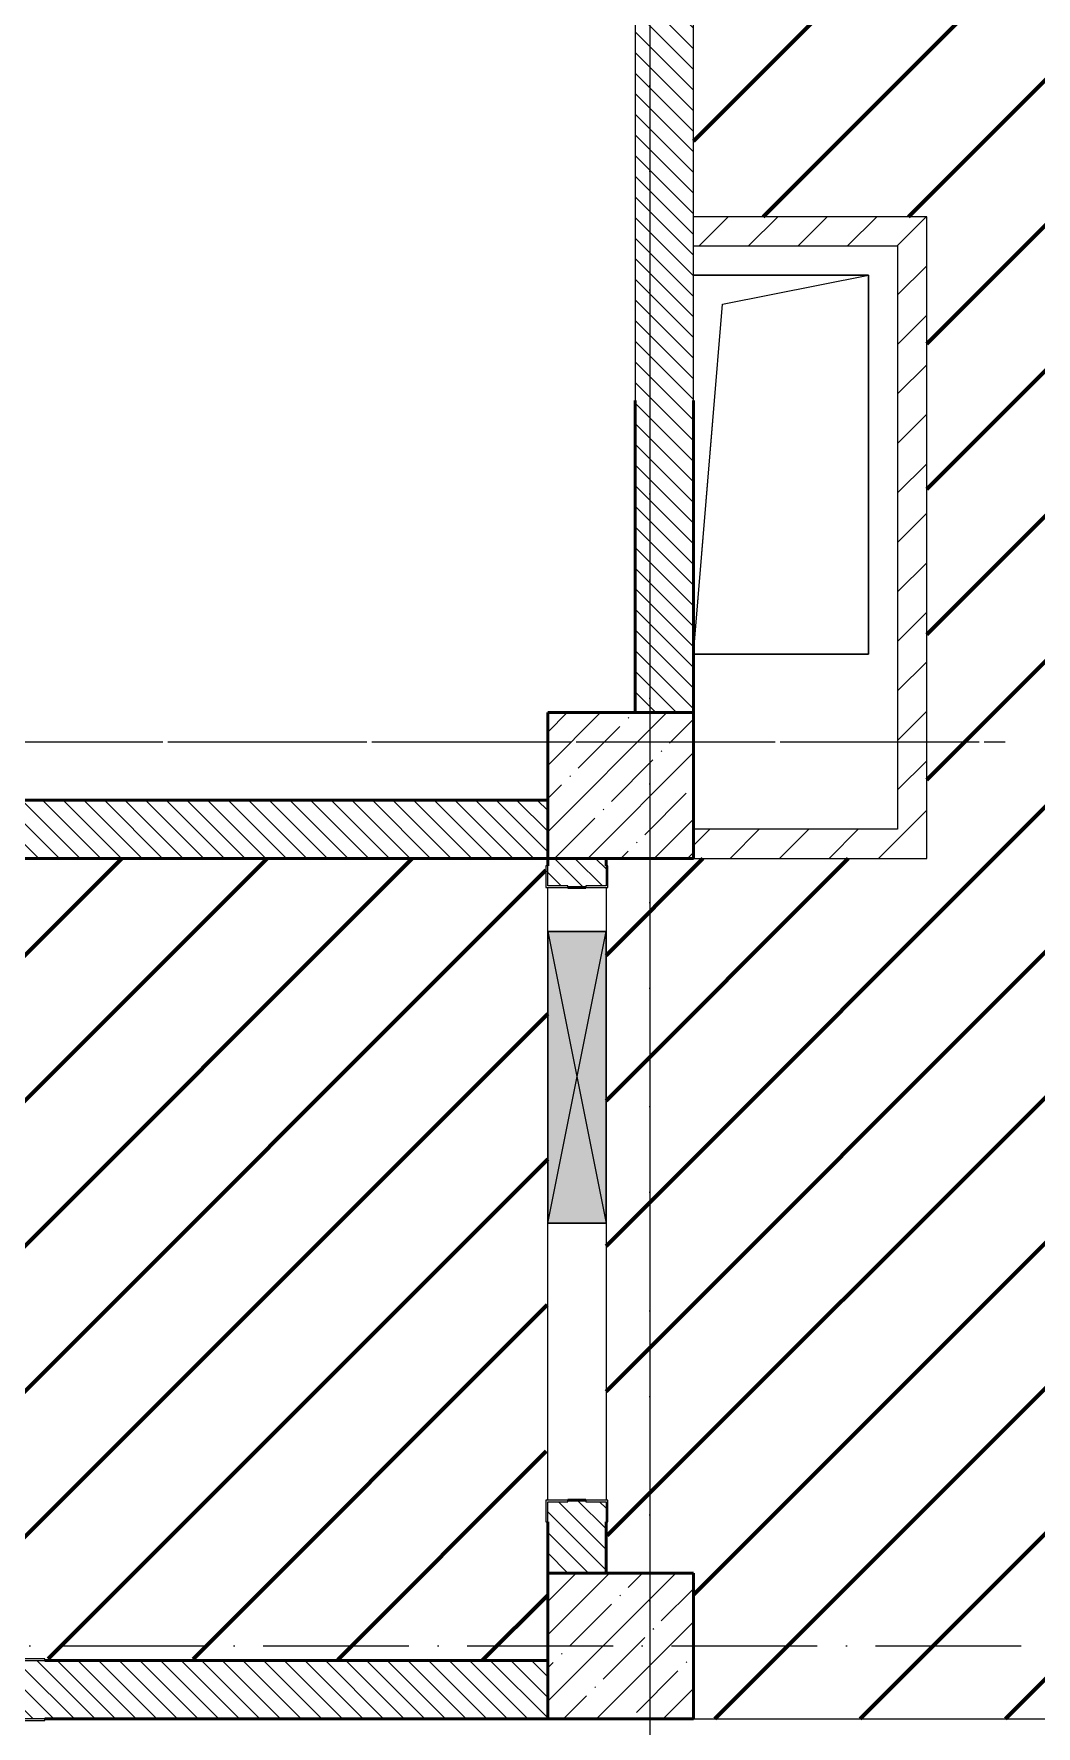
# Model space of a CAD drawing. Header units: millimetres. Extents: x -606178 to 312196, y -19338 to 632709.
# Drawn here: x -177914 to -174476, y 494750 to 500552 of the extents above; entities that cross this region are included whole.
import ezdxf

# ---------------------------------------------------------------- set-up
doc = ezdxf.new("R2010")
doc.units = ezdxf.units.MM
doc.linetypes.add('50_200_ШТРИХ_1Т_ш5_п1_п1_', pattern=[700, 500, -100, 0, -100])
for name, color, linetype, lineweight in [('6.4.1) Окр пт с инж. ПТ2.16', 3, 'Continuous', 60), ('A-DETL-GENF-OTLN', 7, 'Continuous', 9), ('A-FLOR-____-OTLN', 7, 'Continuous', 9), ('A-GENM-____-MCUT', 7, 'Continuous', 25), ('A-GENM-____-OTLN', 7, 'Continuous', 9), ('A-GENM-____-OTLN-1', 7, 'Continuous', 25), ('A-GLAZ-____-OTLN', 7, 'Continuous', 9), ('A-WALL-____-MCUT', 7, 'Continuous', 13), ('A-WALL-____-MCUT-2', 7, 'Continuous', 50), ('A-WALL-____-PATT-1', 7, 'Continuous', 9), ('A-WALL-FNSH-MCUT-1', 7, 'Continuous', 9), ('I-WALL-____-OTLN', 7, 'Continuous', 9), ('S-COLS-____-MCUT', 7, 'Continuous', 50), ('S-COLS-____-OTLN', 7, 'Continuous', 9), ('S-GRID-____-OTLN-1', 7, '50_200_ШТРИХ_1Т_ш5_п1_п1_', 9)]:
    doc.layers.add(name, color=color, linetype=linetype, lineweight=lineweight)
pattern_1 = [(45, (-89000, -46181.04), (-114.04925, 114.04925), []), (45, (-88885.95, -46181.04), (-114.04925, 114.04925), [201.613, -40.323, 3.353, -36.97])]
pattern_2 = [(135, (-264901.3, 451794.26), (-35.35534, -35.35534), [])]
pattern_3 = [(45, (-89000, -43231.04), (-114.04925, 114.04925), []), (45, (-88885.95, -43231.04), (-114.04925, 114.04925), [201.613, -40.323, 3.353, -36.97])]
pattern_4 = [(45, (-264901.3, 451794.26), (-84.85281, 84.85281), [])]
pattern_5 = [(135, (-264901.3, 451794.26), (-35.35534, -35.35534), [])]
pattern_6 = [(45, (-264901.3, 451794.26), (-84.85281, 84.85281), [])]

# ---------------------------------------------------------------- blocks, each defined once
blk = doc.blocks.new('BSC_Колонна _Прямоугольная - 500х500-V53-АР1_План отверстий 2 этажа в осях 1-64_Ю-ЯЯ')
at = {"layer": 'S-COLS-____-OTLN'}
h = blk.add_hatch(dxfattribs=at)
h.set_pattern_fill('FP_63', color=256, style=0, pattern_type=2)
h.set_pattern_definition(pattern_1)
h.paths.add_polyline_path([(-250, -250), (250, -250), (250, 250), (-250, 250)], flags=0)
at = {"layer": 'S-COLS-____-MCUT'}
for p, q in [((250, 250), (-250, 250)), ((-250, 250), (-250, -250)), ((250, -250), (250, 250)), ((-250, -250), (250, -250))]:
    blk.add_line(p, q, dxfattribs=at)
blk = doc.blocks.new('BSC_Колонна _Прямоугольная - 500х500-V122-АР1_План отверстий 2 этажа в осях 1-64_Ю-ЯЯ')
at = {"layer": 'S-COLS-____-OTLN'}
h = blk.add_hatch(dxfattribs=at)
h.set_pattern_fill('FP_135', color=256, style=0, pattern_type=2)
h.set_pattern_definition(pattern_3)
h.paths.add_polyline_path([(-250, -250), (250, -250), (250, 250), (-250, 250)], flags=0)
at = {"layer": 'S-COLS-____-MCUT'}
for p, q in [((250, 250), (-250, 250)), ((-250, 250), (-250, -250)), ((250, -250), (250, 250)), ((-250, -250), (250, -250))]:
    blk.add_line(p, q, dxfattribs=at)
blk = doc.blocks.new('154_Стойка_СКБ_Уголок - СМ-2180_200-28268025-АР1_План отверстий 2 этажа в осях 1-64_Ю-ЯЯ')
at = {"layer": 'A-GENM-____-MCUT'}
for p, q in [((125, 156), (125, 81)), ((200, 156), (125, 156)), ((131, 81), (131, 150)), ((131, 150), (200, 150)), ((200, 150), (200, 156)), ((125, 81), (131, 81)), ((131, 19), (125, 19)), ((125, 19), (125, -56)), ((131, -50), (131, 19)), ((125, -56), (200, -56)), ((200, -50), (131, -50)), ((200, -56), (200, -50))]:
    blk.add_line(p, q, dxfattribs=at)
blk = doc.blocks.new('Фахверк_СКБ_Уголок - 200_3960_зеркало-28268689-АР1_План отверстий 2 этажа в осях 1-64_Ю-ЯЯ')
at = {"layer": 'A-GENM-____-MCUT'}
for p, q in [((200, 156), (125, 156)), ((125, 156), (125, 81)), ((131, 81), (131, 150)), ((131, 150), (200, 150)), ((200, 150), (200, 156)), ((125, 81), (131, 81)), ((131, 19), (125, 19)), ((125, 19), (125, -56)), ((131, -50), (131, 19)), ((125, -56), (200, -56)), ((200, -50), (131, -50)), ((200, -56), (200, -50))]:
    blk.add_line(p, q, dxfattribs=at)
blk = doc.blocks.new('Фахверк_СКБ_Уголок - 200_3960-28268576-АР1_План отверстий 2 этажа в осях 1-64_Ю-ЯЯ')
at = {"layer": 'A-GENM-____-MCUT'}
for p, q in [((200, 156), (125, 156)), ((125, 156), (125, 81)), ((131, 81), (131, 150)), ((131, 150), (200, 150)), ((200, 150), (200, 156)), ((125, 81), (131, 81)), ((131, 19), (125, 19)), ((125, 19), (125, -56)), ((131, -50), (131, 19)), ((125, -56), (200, -56)), ((200, -50), (131, -50)), ((200, -56), (200, -50))]:
    blk.add_line(p, q, dxfattribs=at)
blk = doc.blocks.new('AR_Отверстие прямоугольное _в плите_ - AR_Отверстие прямоугольное _в плите_-V180-АР1_План отверстий 2 этажа в осях 1-64_Ю-ЯЯ')
at = {"layer": 'A-GENM-____-OTLN'}
for p, q in [((300, 650), (-300, 650)), ((-200, 550), (300, 650)), ((300, -650), (300, 650)), ((-300, -650), (-200, 550)), ((-300, -650), (300, -650))]:
    blk.add_line(p, q, dxfattribs=at)
blk = doc.blocks.new('AR_Отверстие прямоугольное _в стене__БезПР - AR_Отверстие прямоугольное _в стене__БезПР-36789323-АР1_План отверстий 2 этажа в осях 1-64_Ю-ЯЯ')
at = {"layer": 'A-GLAZ-____-OTLN'}
blk.add_hatch(color=256, dxfattribs=at).paths.add_polyline_path([(-500, -100), (500, -100), (500, 100), (-500, 100)], flags=0)
at = {"layer": 'A-DETL-GENF-OTLN'}
for p, q in [((-500, -100), (-500, 100)), ((-500, 100), (500, 100)), ((500, 100), (-500, -100)), ((-500, 100), (500, -100)), ((500, 100), (-500, 100)), ((-500, 100), (-500, -100)), ((500, 100), (500, -100)), ((500, -100), (500, 100)), ((500, -100), (-500, -100)), ((-500, -100), (500, -100))]:
    blk.add_line(p, q, dxfattribs=at)
at = {"layer": 'A-GLAZ-____-OTLN'}
blk.add_line((500, 100), (-500, 100), dxfattribs=at)
blk = doc.blocks.new('BSC_Колонна _Прямоугольная - 500х500-V80-АР1_План отверстий 2 этажа в осях 1-64_А-ГГ')
at = {"layer": 'S-COLS-____-OTLN'}
h = blk.add_hatch(dxfattribs=at)
h.set_pattern_fill('FP_109', color=256, style=0, pattern_type=2)
h.set_pattern_definition(pattern_1)
h.paths.add_polyline_path([(-250, -250), (250, -250), (250, 250), (-250, 250)], flags=0)
at = {"layer": 'S-COLS-____-MCUT'}
for p, q in [((250, 250), (-250, 250)), ((-250, 250), (-250, -250)), ((250, -250), (250, 250)), ((-250, -250), (250, -250))]:
    blk.add_line(p, q, dxfattribs=at)
blk = doc.blocks.new('BSC_Колонна _Прямоугольная - 500х500-V126-АР1_План отверстий 2 этажа в осях 1-64_А-ГГ')
at = {"layer": 'S-COLS-____-OTLN'}
h = blk.add_hatch(dxfattribs=at)
h.set_pattern_fill('FP_156', color=256, style=0, pattern_type=2)
h.set_pattern_definition(pattern_3)
h.paths.add_polyline_path([(-250, -250), (250, -250), (250, 250), (-250, 250)], flags=0)
at = {"layer": 'S-COLS-____-MCUT'}
for p, q in [((250, 250), (-250, 250)), ((-250, 250), (-250, -250)), ((250, -250), (250, 250)), ((-250, -250), (250, -250))]:
    blk.add_line(p, q, dxfattribs=at)
blk = doc.blocks.new('154_Стойка_СКБ_Уголок - СМ-2180_200-28268025-АР1_План отверстий 2 этажа в осях 1-64_А-ГГ')
at = {"layer": 'A-GENM-____-MCUT'}
for p, q in [((125, 156), (125, 81)), ((200, 156), (125, 156)), ((131, 81), (131, 150)), ((131, 150), (200, 150)), ((200, 150), (200, 156)), ((125, 81), (131, 81)), ((131, 19), (125, 19)), ((125, 19), (125, -56)), ((131, -50), (131, 19)), ((125, -56), (200, -56)), ((200, -50), (131, -50)), ((200, -56), (200, -50))]:
    blk.add_line(p, q, dxfattribs=at)
blk = doc.blocks.new('Фахверк_СКБ_Уголок - 200_3960_зеркало-28268689-АР1_План отверстий 2 этажа в осях 1-64_А-ГГ')
at = {"layer": 'A-GENM-____-MCUT'}
for p, q in [((200, 156), (125, 156)), ((125, 156), (125, 81)), ((131, 81), (131, 150)), ((131, 150), (200, 150)), ((200, 150), (200, 156)), ((125, 81), (131, 81)), ((131, 19), (125, 19)), ((125, 19), (125, -56)), ((131, -50), (131, 19)), ((125, -56), (200, -56)), ((200, -50), (131, -50)), ((200, -56), (200, -50))]:
    blk.add_line(p, q, dxfattribs=at)
blk = doc.blocks.new('Фахверк_СКБ_Уголок - 200_3960-28268576-АР1_План отверстий 2 этажа в осях 1-64_А-ГГ')
at = {"layer": 'A-GENM-____-MCUT'}
for p, q in [((200, 156), (125, 156)), ((125, 156), (125, 81)), ((131, 81), (131, 150)), ((131, 150), (200, 150)), ((200, 150), (200, 156)), ((125, 81), (131, 81)), ((131, 19), (125, 19)), ((125, 19), (125, -56)), ((131, -50), (131, 19)), ((125, -56), (200, -56)), ((200, -50), (131, -50)), ((200, -56), (200, -50))]:
    blk.add_line(p, q, dxfattribs=at)
blk = doc.blocks.new('AR_Отверстие прямоугольное _в плите_ - AR_Отверстие прямоугольное _в плите_-30552544-АР1_План отверстий 2 этажа в осях 1-64_А-ГГ')
at = {"layer": 'A-GENM-____-OTLN'}
for p, q in [((-300, -650), (-227.5, 220.1)), ((300, -650), (300, 220.1)), ((-300, -650), (300, -650))]:
    blk.add_line(p, q, dxfattribs=at)
blk = doc.blocks.new('AR_Отверстие прямоугольное _в стене__БезПР - AR_Отверстие прямоугольное _в стене__БезПР-36789323-АР1_План отверстий 2 этажа в осях 1-64_А-ГГ')
at = {"layer": 'A-GLAZ-____-OTLN'}
blk.add_hatch(color=256, dxfattribs=at).paths.add_polyline_path([(-500, -100), (500, -100), (500, 100), (-500, 100)], flags=0)
at = {"layer": 'A-DETL-GENF-OTLN'}
for p, q in [((-500, -100), (-500, 100)), ((-500, 100), (500, 100)), ((500, 100), (-500, -100)), ((-500, 100), (500, -100)), ((500, 100), (-500, 100)), ((-500, 100), (-500, -100)), ((500, 100), (500, -100)), ((500, -100), (500, 100)), ((500, -100), (-500, -100)), ((-500, -100), (500, -100))]:
    blk.add_line(p, q, dxfattribs=at)
at = {"layer": 'A-GLAZ-____-OTLN'}
blk.add_line((500, 100), (-500, 100), dxfattribs=at)

msp = doc.modelspace()

# ---------------------------------------------------------------- hatches: boundary and pattern name
at = {"layer": '6.4.1) Окр пт с инж. ПТ2.16'}
h = msp.add_hatch(dxfattribs=at)
h.set_pattern_fill('ANSI31', color=256, scale=111)
h.paths.add_polyline_path([(-187401.3011, 503325.3011), (-187401.3011, 503475.3011), (-187401.3011, 503975.3011), (-187401.3011, 504475.3011), (-186901.3011, 504475.3011), (-186401.3011, 504475.3011), (-185216.3011, 504475.3011), (-184866.3011, 504475.3011), (-181601.3011, 504475.3011), (-181601.3011, 503975.3011), (-181501.3011, 503975.3011), (-181301.3011, 503975.3011), (-180601.3011, 503975.3011), (-179191.3011, 503975.3011), (-178491.3011, 503975.3011), (-177236.3011, 503975.3011), (-177236.3011, 506975.3011), (-177351.3011, 506975.3011), (-177401.3011, 506975.3011), (-177791.3011, 506975.3011), (-178241.3011, 506975.3011), (-178476.3011, 506975.3011), (-178476.3011, 506969.3011), (-178545.3011, 506969.3011), (-178551.3011, 506969.3011), (-178626.3011, 506969.3011), (-178976.3011, 506975.3011), (-178976.3011, 506969.3011), (-179051.3011, 506969.3011), (-179057.3011, 506969.3011), (-179126.3011, 506969.3011), (-179441.3011, 506975.3011), (-179891.3011, 506975.3011), (-180126.3011, 506975.3011), (-180126.3011, 506969.3011), (-180195.3011, 506969.3011), (-180201.3011, 506969.3011), (-180276.3011, 506969.3011), (-181001.3011, 506975.3011), (-181301.3011, 506975.3011), (-181501.3011, 506975.3011), (-182001.3011, 506975.3011), (-183941.3011, 506975.3011), (-184291.3011, 506975.3011), (-184626.3011, 506975.3011), (-184626.3011, 506969.3011), (-184701.3011, 506969.3011), (-184707.3011, 506969.3011), (-184776.3011, 506969.3011), (-185626.3011, 506974.8146), (-185626.3011, 506969.3011), (-185695.3011, 506969.3011), (-185701.3011, 506969.3011), (-185776.3011, 506969.3011), (-186901.3011, 506975.3011), (-187401.3011, 506975.3011), (-187551.3011, 506975.3011), (-188251.3011, 506975.3011), (-188376.3011, 506975.3011), (-188376.3011, 506969.3011), (-188451.3011, 506969.3011), (-188457.3011, 506969.3011), (-188526.3011, 506969.3011), (-188751.3011, 506975.3011), (-189451.3011, 506975.3011), (-189526.3011, 506975.3011), (-189526.3011, 506969.3011), (-189595.3011, 506969.3011), (-189601.3011, 506969.3011), (-189676.3011, 506969.3011), (-189901.3011, 506975.3011), (-189901.3011, 506925.3011), (-189901.3011, 506425.3011), (-189951.3011, 506425.3011), (-189951.3011, 506325.3011), (-190151.3011, 506325.3011), (-190151.3011, 506250.3011), (-190145.3011, 506250.3011), (-190145.3011, 506175.3011), (-190151.3011, 504375.3011), (-190145.3011, 504375.3011), (-190145.3011, 504300.3011), (-190151.3011, 503975.3011), (-189901.3011, 503975.3011), (-189901.3011, 503475.3011), (-189951.3011, 503475.3011), (-189951.3011, 503375.3011), (-190151.3011, 503375.3011), (-190151.3011, 503250.3011), (-190145.3011, 503250.3011), (-190145.3011, 503175.3011), (-190151.3011, 501375.3011), (-190145.3011, 501375.3011), (-190145.3011, 501300.3011), (-190151.3011, 500250.3011), (-190145.3011, 500250.3011), (-190145.3011, 500175.3011), (-190151.3011, 498375.3011), (-190145.3011, 498375.3011), (-190145.3011, 498300.3011), (-190151.3011, 498225.3011), (-189901.3011, 498225.3011), (-189901.3011, 497725.3011), (-189951.3011, 497725.3011), (-189951.3011, 497625.3011), (-190151.3011, 497625.3011), (-190151.3011, 497250.3011), (-190145.3011, 497250.3011), (-190145.3011, 497175.3011), (-190151.3011, 495375.3011), (-190145.3011, 495375.3011), (-190145.3011, 495300.3011), (-190151.3011, 495275.3011), (-189901.3011, 495275.3011), (-189901.3011, 494975.3011), (-187401.3011, 494975.3011), (-187401.3011, 495275.3011), (-186901.3011, 495275.3011), (-186901.3011, 494975.3011), (-182001.3011, 494975.3011), (-182001.3011, 495275.3011), (-181501.3011, 495275.3011), (-181501.3011, 494975.3011), (-180026.3011, 494975.3011), (-180026.3011, 494981.3011), (-179951.3011, 494981.3011), (-177951.3011, 494975.3011), (-177951.3011, 494981.3011), (-177876.3011, 494981.3011), (-176151.3011, 494975.3011), (-176151.3011, 495275.3011), (-176151.3011, 495450.3011), (-176157.3011, 495450.3011), (-176157.3011, 495525.3011), (-176151.3011, 496475.3011), (-176151.3011, 497475.3011), (-176151.3011, 497625.3011), (-176157.3011, 497625.3011), (-176157.3011, 497700.3011), (-176151.3011, 497725.3011), (-178701.3011, 497725.3011), (-179801.3011, 497725.3011), (-180026.3011, 497725.3011), (-180026.3011, 497719.3011), (-180101.3011, 497719.3011), (-180107.3011, 497719.3011), (-180176.3011, 497719.3011), (-181176.3011, 497724.8825), (-181176.3011, 497719.3011), (-181245.3011, 497719.3011), (-181251.3011, 497719.3011), (-181326.3011, 497719.3011), (-181501.3011, 497725.3011), (-182001.3011, 497725.3011), (-186901.3011, 497725.3011), (-187401.3011, 497725.3011), (-187401.3011, 498225.3011), (-187401.3011, 498725.3011), (-187401.3011, 499295.4397), (-187401.3011, 502825.3011)])
h = msp.add_hatch(dxfattribs=at)
h.set_pattern_fill('ANSI31', color=256, scale=111)
h.paths.add_polyline_path([(-168051.3011, 500675.3011), (-168051.3011, 501075.3011), (-169801.3011, 501075.3011), (-169851.3011, 501075.3011), (-170451.3011, 501075.3011), (-171551.3011, 501075.3011), (-171651.3011, 501075.3011), (-171651.3011, 501275.3011), (-171651.3011, 501775.3011), (-171651.3011, 502100.3011), (-171657.3011, 502100.3011), (-171657.3011, 502175.3011), (-171657.3011, 502181.3011), (-171657.3011, 502250.3011), (-171651.7876, 503100.3011), (-171657.3011, 503100.3011), (-171657.3011, 503169.3011), (-171657.3011, 503175.3011), (-171657.3011, 503250.3011), (-171651.3011, 503475.3011), (-171651.3011, 503975.3011), (-171651.3011, 504350.3011), (-171657.3011, 504350.3011), (-171657.3011, 504425.3011), (-171657.3011, 504431.3011), (-171657.3011, 504500.3011), (-171651.7197, 505500.3011), (-171657.3011, 505500.3011), (-171657.3011, 505569.3011), (-171657.3011, 505575.3011), (-171657.3011, 505650.3011), (-171651.3011, 506975.3011), (-175651.3011, 506975.3011), (-176151.3011, 506975.3011), (-177036.3011, 506975.3011), (-177036.3011, 503975.3011), (-176151.3011, 503975.3011), (-175651.3011, 503975.3011), (-174851.3011, 503975.3011), (-174851.3011, 501775.3011), (-175651.3011, 501775.3011), (-175651.3011, 499925.3011), (-174851.3011, 499925.3011), (-174851.3011, 497725.3011), (-175651.3011, 497725.3011), (-175951.3011, 497725.3011), (-175951.3011, 497700.3011), (-175945.3011, 497700.3011), (-175945.3011, 497625.3011), (-175951.3011, 497475.3011), (-175951.3011, 496475.3011), (-175951.3011, 495525.3011), (-175945.3011, 495525.3011), (-175945.3011, 495450.3011), (-175951.3011, 495275.3011), (-175651.3011, 495275.3011), (-175651.3011, 494775.3011), (-172201.3011, 494775.3011), (-172201.3011, 495275.3011), (-171701.3011, 495275.3011), (-171701.3011, 498625.3011), (-172201.3011, 498625.3011), (-172201.3011, 499125.3011), (-171701.3011, 499125.3011), (-171701.3011, 498825.3011), (-168051.3011, 498825.3011), (-168051.3011, 499075.3011)])
at = {"layer": 'A-WALL-____-PATT-1'}
h = msp.add_hatch(dxfattribs=at)
h.set_pattern_fill('FP_6', color=256, style=0, pattern_type=2)
h.set_pattern_definition(pattern_2)
h.paths.add_polyline_path([(-175651.3011, 498225.3011), (-175651.3011, 503475.3011), (-175851.3011, 503475.3011), (-175851.3011, 498225.3011)], flags=0)
h = msp.add_hatch(dxfattribs=at)
h.set_pattern_fill('FP_4', color=256, style=0, pattern_type=2)
h.set_pattern_definition(pattern_4)
h.paths.add_polyline_path([(-174951.3011, 499825.3011), (-174951.3011, 499925.3011), (-175651.3011, 499925.3011), (-175651.3011, 499825.3011)], flags=0)
h = msp.add_hatch(dxfattribs=at)
h.set_pattern_fill('FP_4', color=256, style=0, pattern_type=2)
h.set_pattern_definition(pattern_4)
h.paths.add_polyline_path([(-174951.3011, 497825.3011), (-174851.3011, 497825.3011), (-174851.3011, 499925.3011), (-174951.3011, 499925.3011), (-174951.3011, 499332.3769)], flags=0)
h = msp.add_hatch(dxfattribs=at)
h.set_pattern_fill('FP_6', color=256, style=0, pattern_type=2)
h.set_pattern_definition(pattern_5)
h.paths.add_polyline_path([(-175651.3011, 498225.3011), (-175651.3011, 499295.4397), (-175851.3011, 499295.4397), (-175851.3011, 498225.3011)], flags=0)
h = msp.add_hatch(dxfattribs=at)
h.set_pattern_fill('FP_4', color=256, style=0, pattern_type=2)
h.set_pattern_definition(pattern_6)
h.paths.add_polyline_path([(-174851.3011, 497825.3011), (-174851.3011, 499295.4397), (-174951.3011, 499295.4397), (-174951.3011, 497825.3011)], flags=0)
h = msp.add_hatch(dxfattribs=at)
h.set_pattern_fill('FP_6', color=256, style=0, pattern_type=2)
h.set_pattern_definition(pattern_2)
h.paths.add_polyline_path([(-176151.3011, 497725.3011), (-176151.3011, 497925.3011), (-178701.3011, 497925.3011), (-178701.3011, 497725.3011), (-176541.4488, 497725.3011)], flags=0)
h.paths.add_polyline_path([(-181326.3011, 497725.3011), (-181257.3011, 497725.3011), (-181257.3011, 497794.3011), (-181251.3011, 497794.3011), (-181251.3011, 497856.3011), (-181257.3011, 497856.3011), (-181257.3011, 497925.3011), (-181501.3011, 497925.3011), (-181501.3011, 497725.3011), (-181457.3011, 497725.3011)], flags=0)
h.paths.add_polyline_path([(-180026.3011, 497725.3011), (-179801.3011, 497725.3011), (-179801.3011, 497925.3011), (-180095.3011, 497925.3011), (-180095.3011, 497856.3011), (-180101.3011, 497856.3011), (-180101.3011, 497794.3011), (-180095.3011, 497794.3011), (-180095.3011, 497725.3011), (-180076.4501, 497725.3011)], flags=0)
h = msp.add_hatch(dxfattribs=at)
h.set_pattern_fill('FP_6', color=256, style=0, pattern_type=2)
h.set_pattern_definition(pattern_5)
h.paths.add_polyline_path([(-176151.3011, 497725.3011), (-176151.3011, 497925.3011), (-178701.3011, 497925.3011), (-178701.3011, 497725.3011), (-176541.7763, 497725.3011)], flags=0)
h.paths.add_polyline_path([(-179801.3011, 497725.3011), (-179801.3011, 497925.3011), (-180095.3011, 497925.3011), (-180095.3011, 497856.3011), (-180101.3011, 497856.3011), (-180101.3011, 497794.3011), (-180095.3011, 497794.3011), (-180095.3011, 497725.3011), (-180026.3011, 497725.3011)], flags=0)
h.paths.add_polyline_path([(-181326.3011, 497725.3011), (-181257.3011, 497725.3011), (-181257.3011, 497794.3011), (-181251.3011, 497794.3011), (-181251.3011, 497856.3011), (-181257.3011, 497856.3011), (-181257.3011, 497925.3011), (-181501.3011, 497925.3011), (-181501.3011, 497725.3011)], flags=0)
h = msp.add_hatch(dxfattribs=at)
h.set_pattern_fill('FP_4', color=256, style=0, pattern_type=2)
h.set_pattern_definition(pattern_4)
h.paths.add_polyline_path([(-175651.3011, 497725.3011), (-174851.3011, 497725.3011), (-174851.3011, 497825.3011), (-175651.3011, 497825.3011)], flags=0)
h = msp.add_hatch(dxfattribs=at)
h.set_pattern_fill('FP_4', color=256, style=0, pattern_type=2)
h.set_pattern_definition(pattern_6)
h.paths.add_polyline_path([(-175651.3011, 497725.3011), (-174851.3011, 497725.3011), (-174851.3011, 497825.3011), (-175651.3011, 497825.3011)], flags=0)
h = msp.add_hatch(dxfattribs=at)
h.set_pattern_fill('FP_6', color=256, style=0, pattern_type=2)
h.set_pattern_definition(pattern_2)
h.paths.add_polyline_path([(-176151.3011, 495275.3011), (-175951.3011, 495275.3011), (-175951.3011, 495519.3011), (-176020.3011, 495519.3011), (-176020.3011, 495525.3011), (-176082.3011, 495525.3011), (-176082.3011, 495519.3011), (-176151.3011, 495519.3011), (-176151.3011, 495450.3011)], flags=0)
h.paths.add_polyline_path([(-176082.3011, 497625.3011), (-176020.3011, 497625.3011), (-176020.3011, 497631.3011), (-175951.3011, 497631.3011), (-175951.3011, 497725.3011), (-176151.3011, 497725.3011), (-176151.3011, 497631.3011), (-176082.3011, 497631.3011)], flags=0)
h = msp.add_hatch(dxfattribs=at)
h.set_pattern_fill('FP_6', color=256, style=0, pattern_type=2)
h.set_pattern_definition(pattern_5)
h.paths.add_polyline_path([(-175951.3011, 495275.3011), (-175951.3011, 495519.3011), (-176020.3011, 495519.3011), (-176020.3011, 495525.3011), (-176082.3011, 495525.3011), (-176082.3011, 495519.3011), (-176151.3011, 495519.3011), (-176151.3011, 495275.3011)], flags=0)
h.paths.add_polyline_path([(-176020.3011, 497625.3011), (-176020.3011, 497631.3011), (-175951.3011, 497631.3011), (-175951.3011, 497725.3011), (-176151.3011, 497725.3011), (-176151.3011, 497631.3011), (-176082.3011, 497631.3011), (-176082.3011, 497625.3011)], flags=0)
h = msp.add_hatch(dxfattribs=at)
h.set_pattern_fill('FP_6', color=256, style=0, pattern_type=2)
h.set_pattern_definition(pattern_2)
h.paths.add_polyline_path([(-176541.4488, 494775.3011), (-176151.3011, 494775.3011), (-176151.3011, 494975.3011), (-177945.3011, 494975.3011), (-177945.3011, 494906.3011), (-177951.3011, 494906.3011), (-177951.3011, 494844.3011), (-177945.3011, 494844.3011), (-177945.3011, 494775.3011), (-177876.3011, 494775.3011)], flags=0)
h.paths.add_polyline_path([(-179957.3011, 494775.3011), (-179957.3011, 494844.3011), (-179951.3011, 494844.3011), (-179951.3011, 494906.3011), (-179957.3011, 494906.3011), (-179957.3011, 494975.3011), (-181501.3011, 494975.3011), (-181501.3011, 494775.3011), (-180026.3011, 494775.3011)], flags=0)
h = msp.add_hatch(dxfattribs=at)
h.set_pattern_fill('FP_6', color=256, style=0, pattern_type=2)
h.set_pattern_definition(pattern_5)
h.paths.add_polyline_path([(-176541.7763, 494775.3011), (-176151.3011, 494775.3011), (-176151.3011, 494975.3011), (-177945.3011, 494975.3011), (-177945.3011, 494906.3011), (-177951.3011, 494906.3011), (-177951.3011, 494844.3011), (-177945.3011, 494844.3011), (-177945.3011, 494775.3011), (-177876.3011, 494775.3011)], flags=0)
h.paths.add_polyline_path([(-180076.7049, 494775.3011), (-179957.3011, 494775.3011), (-179957.3011, 494844.3011), (-179951.3011, 494844.3011), (-179951.3011, 494906.3011), (-179957.3011, 494906.3011), (-179957.3011, 494975.3011), (-181501.3011, 494975.3011), (-181501.3011, 494775.3011)], flags=0)

# ---------------------------------------------------------------- linework, layer by layer
at = {"layer": 'A-FLOR-____-OTLN'}
for p, q in [((-175651.3011, 499725.3011), (-175051.3011, 499725.3011)), ((-175051.3011, 499725.3011), (-175051.3011, 498425.3011)), ((-175051.3011, 499295.4397), (-175051.3011, 498425.3011)), ((-175051.3011, 498425.3011), (-175651.3011, 498425.3011)), ((-175051.3011, 498425.3011), (-175651.3011, 498425.3011)), ((-175651.3011, 494775.3011), (-172201.3011, 494775.3011)), ((-175651.3011, 494775.3011), (-172201.3011, 494775.3011))]:
    msp.add_line(p, q, dxfattribs=at)
at = {"layer": 'A-WALL-____-MCUT'}
for p, q in [((-175851.3011, 503475.3011), (-175851.3011, 498225.3011)), ((-175651.3011, 498225.3011), (-175651.3011, 503475.3011)), ((-176151.3011, 497925.3011), (-178701.3011, 497925.3011)), ((-178701.3011, 497725.3011), (-176151.3011, 497725.3011)), ((-176151.3011, 497725.3011), (-176151.3011, 497700.3011)), ((-175951.3011, 497700.3011), (-175951.3011, 497725.3011)), ((-176082.3011, 497625.3011), (-176020.3011, 497625.3011)), ((-176020.3011, 495525.3011), (-176082.3011, 495525.3011)), ((-176151.3011, 495450.3011), (-176151.3011, 495275.3011)), ((-175951.3011, 495275.3011), (-175951.3011, 495450.3011)), ((-176151.3011, 494975.3011), (-177876.3011, 494975.3011)), ((-177876.3011, 494775.3011), (-176151.3011, 494775.3011))]:
    msp.add_line(p, q, dxfattribs=at)
at = {"layer": 'A-WALL-____-MCUT-2'}
for p, q in [((-175851.3011, 499295.4397), (-175851.3011, 498225.3011)), ((-175651.3011, 498225.3011), (-175651.3011, 499295.4397)), ((-176151.3011, 497925.3011), (-178701.3011, 497925.3011)), ((-178701.3011, 497725.3011), (-176151.3011, 497725.3011)), ((-176151.3011, 497725.3011), (-176151.3011, 497700.3011)), ((-175951.3011, 497700.3011), (-175951.3011, 497725.3011)), ((-176082.3011, 497625.3011), (-176020.3011, 497625.3011)), ((-176020.3011, 495525.3011), (-176082.3011, 495525.3011)), ((-176151.3011, 495450.3011), (-176151.3011, 495275.3011)), ((-175951.3011, 495275.3011), (-175951.3011, 495450.3011)), ((-176151.3011, 494975.3011), (-177876.3011, 494975.3011)), ((-177876.3011, 494775.3011), (-176151.3011, 494775.3011))]:
    msp.add_line(p, q, dxfattribs=at)
at = {"layer": 'A-WALL-FNSH-MCUT-1'}
for p, q in [((-174851.3011, 499925.3011), (-175651.3011, 499925.3011)), ((-174851.3011, 497725.3011), (-174851.3011, 499925.3011)), ((-175651.3011, 499825.3011), (-174951.3011, 499825.3011)), ((-174951.3011, 499825.3011), (-174951.3011, 497825.3011)), ((-174951.3011, 499295.4397), (-174951.3011, 497825.3011)), ((-174851.3011, 497725.3011), (-174851.3011, 499295.4397)), ((-174951.3011, 497825.3011), (-175651.3011, 497825.3011)), ((-174951.3011, 497825.3011), (-175651.3011, 497825.3011)), ((-175651.3011, 497725.3011), (-174851.3011, 497725.3011)), ((-175651.3011, 497725.3011), (-174851.3011, 497725.3011))]:
    msp.add_line(p, q, dxfattribs=at)
at = {"layer": 'I-WALL-____-OTLN'}
for p, q in [((-176151.3011, 497475.3011), (-176151.3011, 497625.3011)), ((-176151.3011, 497475.3011), (-176151.3011, 497625.3011)), ((-175951.3011, 497625.3011), (-175951.3011, 497475.3011)), ((-175951.3011, 497625.3011), (-175951.3011, 497475.3011)), ((-176151.3011, 495525.3011), (-176151.3011, 496475.3011)), ((-176151.3011, 495525.3011), (-176151.3011, 496475.3011)), ((-175951.3011, 496475.3011), (-175951.3011, 495525.3011)), ((-175951.3011, 496475.3011), (-175951.3011, 495525.3011))]:
    msp.add_line(p, q, dxfattribs=at)
at = {"layer": 'S-GRID-____-OTLN-1'}
for p, q in [((-175801.3011, 542687.1106), (-175801.3011, 491375.8881)), ((-175801.3011, 501675.2188), (-175801.3011, 447311.6528)), ((-197574.5306, 498125.3011), (-174582.5138, 498125.3011)), ((-195656.6634, 498125.3011), (-174582.5138, 498125.3011)), ((-190428.9866, 495025.3011), (-160937.0877, 495025.3011)), ((-190428.9866, 495025.3011), (-160937.0877, 495025.3011))]:
    msp.add_line(p, q, dxfattribs=at)

# ---------------------------------------------------------------- block references
at = {"layer": 'A-GENM-____-OTLN'}
for name in ['AR_Отверстие прямоугольное _в плите_ - AR_Отверстие прямоугольное _в плите_-V180-АР1_План отверстий 2 этажа в осях 1-64_Ю-ЯЯ', 'AR_Отверстие прямоугольное _в плите_ - AR_Отверстие прямоугольное _в плите_-30552544-АР1_План отверстий 2 этажа в осях 1-64_А-ГГ']:
    msp.add_blockref(name, (-175351.3011, 499075.3011), dxfattribs=at)
at = {"layer": 'A-GENM-____-OTLN-1'}
for name, p, rotation in [('Фахверк_СКБ_Уголок - 200_3960_зеркало-28268689-АР1_План отверстий 2 этажа в осях 1-64_Ю-ЯЯ', (-176001.3011, 497500.3011), 90), ('Фахверк_СКБ_Уголок - 200_3960_зеркало-28268689-АР1_План отверстий 2 этажа в осях 1-64_А-ГГ', (-176001.3011, 497500.3011), 90), ('Фахверк_СКБ_Уголок - 200_3960-28268576-АР1_План отверстий 2 этажа в осях 1-64_Ю-ЯЯ', (-176101.3011, 495650.3011), 270), ('Фахверк_СКБ_Уголок - 200_3960-28268576-АР1_План отверстий 2 этажа в осях 1-64_А-ГГ', (-176101.3011, 495650.3011), 270)]:
    msp.add_blockref(name, p, dxfattribs=dict(at, rotation=rotation))
for name in ['154_Стойка_СКБ_Уголок - СМ-2180_200-28268025-АР1_План отверстий 2 этажа в осях 1-64_Ю-ЯЯ', '154_Стойка_СКБ_Уголок - СМ-2180_200-28268025-АР1_План отверстий 2 этажа в осях 1-64_А-ГГ']:
    msp.add_blockref(name, (-178076.3011, 494825.3011), dxfattribs=at)
at = {"layer": 'A-GLAZ-____-OTLN', "rotation": 90}
for name in ['AR_Отверстие прямоугольное _в стене__БезПР - AR_Отверстие прямоугольное _в стене__БезПР-36789323-АР1_План отверстий 2 этажа в осях 1-64_Ю-ЯЯ', 'AR_Отверстие прямоугольное _в стене__БезПР - AR_Отверстие прямоугольное _в стене__БезПР-36789323-АР1_План отверстий 2 этажа в осях 1-64_А-ГГ']:
    msp.add_blockref(name, (-176051.3011, 496975.3011), dxfattribs=at)
at = {"layer": 'S-COLS-____-OTLN'}
for name, p in [('BSC_Колонна _Прямоугольная - 500х500-V53-АР1_План отверстий 2 этажа в осях 1-64_Ю-ЯЯ', (-175901.3011, 497975.3011)), ('BSC_Колонна _Прямоугольная - 500х500-V80-АР1_План отверстий 2 этажа в осях 1-64_А-ГГ', (-175901.3011, 497975.3011)), ('BSC_Колонна _Прямоугольная - 500х500-V122-АР1_План отверстий 2 этажа в осях 1-64_Ю-ЯЯ', (-175901.3011, 495025.3011)), ('BSC_Колонна _Прямоугольная - 500х500-V126-АР1_План отверстий 2 этажа в осях 1-64_А-ГГ', (-175901.3011, 495025.3011))]:
    msp.add_blockref(name, p, dxfattribs=at)

doc.saveas('drawing.dxf')
